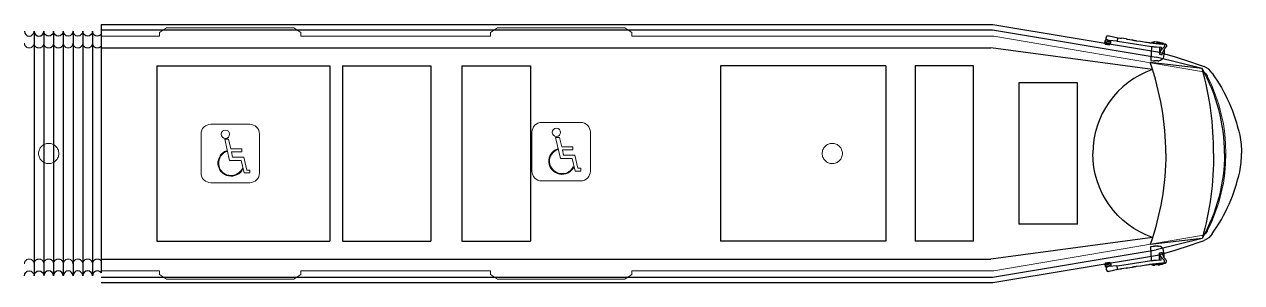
# Model space of a CAD drawing. Header units: metres. Extents: x -32.6 to 4.2, y -1.3 to 1.3.
# Drawn here: x -8.3 to 4.21, y -1.32 to 1.33 of the extents above; entities that cross this region are included whole.
import ezdxf

# ---------------------------------------------------------------- set-up
doc = ezdxf.new("R2010")
doc.units = ezdxf.units.M
doc.header["$MEASUREMENT"] = 0
doc.linetypes.add('DGN Style 2', pattern=[302.744489, 181.646694, -121.097796])

msp = doc.modelspace()

# ---------------------------------------------------------------- linework, layer by layer
for p, q in [((-8.2, 1.255), (-8.2, -1.255)), ((-8.1, 1.255), (-8.1, -1.255)), ((-8, 1.255), (-8, -1.255)), ((-7.9, 1.255), (-7.9, -1.255)), ((-7.8, 1.255), (-7.8, -1.255)), ((-7.7, 1.255), (-7.7, -1.255)), ((-7.6, 1.255), (-7.6, -1.255)), ((-7.51, 1.325), (-7.51, -1.225)), ((2.8, 1.141), (2.801, 1.146)), ((2.8, 1.141), (2.804, 1.133)), ((2.8, 1.141), (2.801, 1.141)), ((2.801, 1.141), (2.805, 1.155)), ((2.801, 1.141), (2.802, 1.146)), ((2.801, 1.146), (2.802, 1.146)), ((2.801, 1.141), (2.859, 1.132)), ((2.802, 1.146), (2.805, 1.16)), ((2.803, 1.123), (2.804, 1.133)), ((2.805, 1.16), (2.809, 1.159)), ((2.805, 1.155), (2.805, 1.16)), ((2.805, 1.155), (2.86, 1.146)), ((2.808, 1.156), (2.809, 1.159)), ((2.808, 1.156), (2.857, 1.148)), ((2.809, 1.159), (2.813, 1.18)), ((2.845, 1.159), (2.834, 1.16)), ((2.839, 1.209), (2.843, 1.208)), ((2.843, 1.208), (2.932, 1.188)), ((2.924, 1.151), (2.845, 1.159)), ((2.853, 1.125), (2.86, 1.132)), ((2.857, 1.152), (2.858, 1.158)), ((2.857, 1.148), (2.857, 1.152)), ((2.857, 1.152), (2.861, 1.151)), ((2.859, 1.132), (2.86, 1.146)), ((2.859, 1.132), (2.86, 1.137)), ((2.859, 1.132), (2.86, 1.132)), ((2.86, 1.146), (2.861, 1.151)), ((2.86, 1.137), (2.861, 1.151)), ((2.86, 1.132), (2.861, 1.137)), ((2.86, 1.137), (2.861, 1.137)), ((2.924, 1.151), (2.926, 1.151)), ((2.926, 1.151), (2.927, 1.152)), ((2.931, 1.182), (2.927, 1.154)), ((2.927, 1.154), (2.927, 1.153)), ((2.927, 1.153), (2.927, 1.152)), ((2.927, 1.152), (2.928, 1.151)), ((2.928, 1.151), (2.929, 1.151)), ((2.929, 1.151), (3.281, 1.099)), ((2.932, 1.183), (2.931, 1.183)), ((2.931, 1.183), (2.931, 1.182)), ((2.932, 1.188), (2.933, 1.187)), ((2.932, 1.183), (2.933, 1.185)), ((2.933, 1.187), (2.933, 1.186)), ((2.933, 1.186), (2.933, 1.185)), ((2.933, 1.185), (2.934, 1.186)), ((2.934, 1.186), (2.935, 1.187)), ((2.935, 1.187), (2.936, 1.187)), ((2.936, 1.187), (2.953, 1.184)), ((2.953, 1.184), (2.971, 1.182)), ((3.019, 1.175), (2.971, 1.182)), ((3.019, 1.175), (3.027, 1.173)), ((3.027, 1.173), (3.036, 1.172)), ((3.036, 1.172), (3.078, 1.165)), ((3.078, 1.165), (3.083, 1.165)), ((3.083, 1.165), (3.087, 1.164)), ((3.087, 1.164), (3.092, 1.163)), ((3.092, 1.163), (3.098, 1.162)), ((3.098, 1.162), (3.103, 1.161)), ((3.103, 1.161), (3.109, 1.16)), ((3.109, 1.16), (3.114, 1.159)), ((3.114, 1.159), (3.119, 1.158)), ((3.119, 1.158), (3.124, 1.157)), ((3.124, 1.157), (3.168, 1.151)), ((3.168, 1.151), (3.186, 1.148)), ((3.186, 1.148), (3.205, 1.145)), ((3.205, 1.145), (3.222, 1.143)), ((3.222, 1.143), (3.235, 1.141)), ((3.235, 1.141), (3.247, 1.139)), ((3.247, 1.139), (3.259, 1.138)), ((3.259, 1.138), (3.263, 1.137)), ((3.263, 1.137), (3.27, 1.136)), ((3.27, 1.136), (3.272, 1.136)), ((3.272, 1.136), (3.281, 1.134)), ((3.281, 1.134), (3.283, 1.134)), ((3.284, 1.144), (3.283, 1.134)), ((3.283, 1.134), (3.292, 1.133)), ((3.284, 1.144), (3.297, 1.145)), ((3.292, 1.133), (3.301, 1.132)), ((3.292, 1.133), (3.292, 1.133)), ((3.297, 1.145), (3.309, 1.145)), ((3.301, 1.132), (3.304, 1.131)), ((3.304, 1.131), (3.31, 1.131)), ((3.313, 1.145), (3.309, 1.145)), ((3.31, 1.131), (3.324, 1.129)), ((3.313, 1.145), (3.314, 1.145)), ((3.326, 1.144), (3.314, 1.145)), ((3.324, 1.129), (3.341, 1.128)), ((3.326, 1.144), (3.329, 1.144)), ((3.331, 1.144), (3.329, 1.144)), ((3.331, 1.144), (3.332, 1.144)), ((3.336, 1.144), (3.332, 1.144)), ((3.336, 1.144), (3.336, 1.144)), ((3.347, 1.143), (3.336, 1.144)), ((3.339, 1.138), (3.343, 1.139)), ((3.339, 1.138), (3.339, 1.137)), ((3.339, 1.138), (3.344, 1.136)), ((3.339, 1.137), (3.34, 1.136)), ((3.34, 1.136), (3.343, 1.134)), ((3.341, 1.128), (3.356, 1.126)), ((3.343, 1.139), (3.348, 1.139)), ((3.343, 1.134), (3.345, 1.132)), ((3.344, 1.136), (3.349, 1.134)), ((3.345, 1.132), (3.345, 1.131)), ((3.345, 1.131), (3.346, 1.131)), ((3.346, 1.131), (3.347, 1.129)), ((3.347, 1.143), (3.348, 1.143)), ((3.347, 1.129), (3.349, 1.127)), ((3.348, 1.143), (3.361, 1.141)), ((3.348, 1.139), (3.352, 1.139)), ((3.349, 1.134), (3.353, 1.132)), ((3.349, 1.127), (3.349, 1.127)), ((3.352, 1.139), (3.359, 1.138)), ((3.353, 1.132), (3.358, 1.131)), ((3.353, 1.132), (3.353, 1.132)), ((3.356, 1.126), (3.371, 1.125)), ((3.358, 1.131), (3.363, 1.13)), ((3.358, 1.131), (3.358, 1.131)), ((3.359, 1.138), (3.366, 1.137)), ((3.361, 1.141), (3.369, 1.139)), ((3.363, 1.13), (3.366, 1.129)), ((3.363, 1.13), (3.365, 1.129)), ((3.365, 1.129), (3.366, 1.129)), ((3.366, 1.137), (3.373, 1.136)), ((3.366, 1.129), (3.369, 1.129)), ((3.366, 1.129), (3.367, 1.128)), ((3.367, 1.128), (3.368, 1.128)), ((3.368, 1.128), (3.369, 1.127)), ((3.369, 1.139), (3.393, 1.134)), ((3.369, 1.129), (3.374, 1.128)), ((3.369, 1.127), (3.37, 1.126)), ((3.37, 1.126), (3.371, 1.125)), ((3.373, 1.136), (3.376, 1.134)), ((3.374, 1.128), (3.375, 1.128)), ((3.375, 1.128), (3.38, 1.127)), ((3.376, 1.134), (3.377, 1.134)), ((3.377, 1.134), (3.38, 1.132)), ((3.38, 1.132), (3.383, 1.131)), ((3.38, 1.132), (3.38, 1.132)), ((3.38, 1.127), (3.381, 1.127)), ((3.381, 1.127), (3.385, 1.127)), ((3.383, 1.131), (3.385, 1.13)), ((3.385, 1.13), (3.386, 1.129)), ((3.385, 1.127), (3.386, 1.127)), ((3.386, 1.129), (3.388, 1.129)), ((3.386, 1.127), (3.389, 1.127)), ((3.388, 1.129), (3.391, 1.128)), ((3.389, 1.127), (3.39, 1.127)), ((3.39, 1.127), (3.393, 1.127)), ((3.391, 1.128), (3.393, 1.128)), ((3.393, 1.128), (3.395, 1.127)), ((3.393, 1.127), (3.395, 1.127)), ((3.395, 1.127), (3.397, 1.127)), ((3.395, 1.127), (3.396, 1.126)), ((3.396, 1.126), (3.397, 1.126)), ((3.397, 1.127), (3.402, 1.126)), ((3.397, 1.126), (3.399, 1.125)), ((3.402, 1.126), (3.407, 1.126)), ((3.407, 1.126), (3.409, 1.126)), ((3.409, 1.126), (3.414, 1.126)), ((3.414, 1.126), (3.416, 1.125)), ((3.289, 0.862), (1.63, 1.085)), ((2.803, 1.123), (2.853, 1.115)), ((2.853, 1.115), (2.853, 1.125)), ((3.281, 1.099), (3.271, 0.956)), ((3.281, 1.099), (3.293, 1.098)), ((3.293, 1.098), (3.298, 1.097)), ((3.298, 1.097), (3.303, 1.096)), ((3.303, 1.096), (3.308, 1.096)), ((3.308, 1.096), (3.313, 1.095)), ((3.313, 1.095), (3.317, 1.094)), ((3.317, 1.094), (3.321, 1.094)), ((3.321, 1.094), (3.324, 1.094)), ((3.324, 1.094), (3.327, 1.093)), ((3.327, 1.093), (3.33, 1.093)), ((3.33, 1.093), (3.332, 1.093)), ((3.332, 1.093), (3.382, 1.09)), ((3.361, 1.091), (3.361, 1.09)), ((3.361, 1.09), (3.361, 1.088)), ((3.361, 1.088), (3.362, 1.084)), ((3.362, 1.057), (3.361, 1.053)), ((3.361, 1.053), (3.361, 1.049)), ((3.361, 1.049), (3.361, 1.048)), ((3.361, 1.048), (3.361, 1.046)), ((3.361, 1.048), (3.362, 1.048)), ((3.361, 1.046), (3.361, 1.045)), ((3.361, 1.045), (3.361, 1.044)), ((3.361, 1.044), (3.361, 1.019)), ((3.362, 1.022), (3.361, 1.019)), ((3.361, 1.019), (3.376, 1.017)), ((3.362, 1.084), (3.362, 1.081)), ((3.362, 1.081), (3.362, 1.071)), ((3.362, 1.071), (3.362, 1.066)), ((3.362, 1.066), (3.362, 1.065)), ((3.362, 1.065), (3.362, 1.059)), ((3.362, 1.059), (3.362, 1.057)), ((3.362, 1.048), (3.363, 1.048)), ((3.363, 1.026), (3.362, 1.025)), ((3.362, 1.025), (3.362, 1.022)), ((3.363, 1.048), (3.365, 1.049)), ((3.364, 1.031), (3.363, 1.026)), ((3.365, 1.049), (3.368, 1.05)), ((3.367, 1.037), (3.365, 1.032)), ((3.37, 1.043), (3.367, 1.038)), ((3.368, 1.05), (3.371, 1.05)), ((3.373, 1.049), (3.37, 1.043)), ((3.371, 1.125), (3.384, 1.124)), ((3.375, 1.059), (3.371, 1.05)), ((3.371, 1.05), (3.373, 1.049)), ((3.377, 1.057), (3.373, 1.049)), ((3.379, 1.067), (3.375, 1.061)), ((3.375, 1.061), (3.375, 1.059)), ((3.376, 1.017), (3.39, 1.017)), ((3.382, 1.065), (3.377, 1.057)), ((3.38, 1.071), (3.379, 1.067)), ((3.38, 1.09), (3.38, 1.087)), ((3.38, 1.087), (3.38, 1.085)), ((3.38, 1.085), (3.38, 1.083)), ((3.38, 1.083), (3.38, 1.081)), ((3.38, 1.081), (3.38, 1.071)), ((3.388, 1.072), (3.382, 1.065)), ((3.384, 1.124), (3.389, 1.123)), ((3.388, 1.072), (3.394, 1.079)), ((3.389, 1.123), (3.393, 1.123)), ((3.391, 1.024), (3.39, 1.017)), ((3.392, 1.03), (3.391, 1.024)), ((3.394, 1.036), (3.393, 1.03)), ((3.394, 1.079), (3.395, 1.08)), ((3.396, 1.042), (3.394, 1.036)), ((3.395, 1.08), (3.398, 1.083)), ((3.398, 1.047), (3.396, 1.042)), ((3.398, 1.083), (3.399, 1.084)), ((3.398, 1.083), (3.398, 1.083)), ((3.402, 1.056), (3.398, 1.047)), ((3.399, 1.125), (3.401, 1.125)), ((3.399, 1.084), (3.402, 1.087)), ((3.401, 1.125), (3.401, 1.125)), ((3.401, 1.125), (3.405, 1.123)), ((3.402, 1.087), (3.403, 1.087)), ((3.406, 1.063), (3.402, 1.056)), ((3.403, 1.087), (3.404, 1.089)), ((3.408, 1.041), (3.403, 0.995)), ((3.404, 1.089), (3.406, 1.09)), ((3.405, 1.123), (3.405, 1.123)), ((3.405, 1.123), (3.409, 1.12)), ((3.406, 1.09), (3.407, 1.091)), ((3.407, 1.065), (3.406, 1.063)), ((3.407, 1.091), (3.409, 1.094)), ((3.41, 1.07), (3.407, 1.065)), ((3.41, 1.07), (3.408, 1.041)), ((3.409, 1.12), (3.409, 1.119)), ((3.409, 1.119), (3.411, 1.116)), ((3.41, 1.095), (3.409, 1.094)), ((3.411, 1.097), (3.41, 1.095)), ((3.411, 1.072), (3.41, 1.07)), ((3.411, 1.116), (3.411, 1.115)), ((3.411, 1.115), (3.412, 1.114)), ((3.412, 1.099), (3.411, 1.097)), ((3.416, 1.077), (3.411, 1.072)), ((3.412, 1.114), (3.413, 1.111)), ((3.413, 1.101), (3.412, 1.099)), ((3.413, 1.111), (3.413, 1.11)), ((3.413, 1.11), (3.413, 1.11)), ((3.413, 1.11), (3.413, 1.105)), ((3.413, 1.105), (3.413, 1.101)), ((3.416, 1.125), (3.418, 1.125)), ((3.417, 1.079), (3.416, 1.077)), ((3.417, 1.078), (3.419, 1.081)), ((3.418, 1.125), (3.422, 1.124)), ((3.419, 1.081), (3.421, 1.083)), ((3.421, 1.083), (3.423, 1.086)), ((3.422, 1.124), (3.423, 1.123)), ((3.423, 1.123), (3.425, 1.122)), ((3.423, 1.086), (3.425, 1.088)), ((3.423, 1.086), (3.423, 1.086)), ((3.425, 1.122), (3.428, 1.12)), ((3.426, 1.089), (3.425, 1.088)), ((3.428, 1.091), (3.426, 1.089)), ((3.428, 1.12), (3.428, 1.119)), ((3.428, 1.119), (3.429, 1.118)), ((3.429, 1.094), (3.428, 1.091)), ((3.429, 1.118), (3.43, 1.117)), ((3.43, 1.094), (3.429, 1.094)), ((3.43, 1.117), (3.431, 1.114)), ((3.432, 1.099), (3.43, 1.094)), ((3.431, 1.114), (3.432, 1.111)), ((3.431, 1.114), (3.431, 1.114)), ((3.432, 1.111), (3.432, 1.109)), ((3.432, 1.109), (3.432, 1.108)), ((3.432, 1.108), (3.433, 1.107)), ((3.433, 1.103), (3.432, 1.099)), ((3.433, 1.107), (3.433, 1.103)), ((-6.94, 0.9), (-6.94, -0.9)), ((-6.94, 0.9), (-5.16, 0.9)), ((-5.16, 0.9), (-5.16, -0.9)), ((-5.031, 0.9), (-5.031, -0.9)), ((-5.031, 0.9), (-4.125, 0.9)), ((-4.125, 0.9), (-4.125, -0.9)), ((-3.804, 0.9), (-3.804, -0.9)), ((-3.804, 0.9), (-3.099, 0.9)), ((-3.099, 0.9), (-3.099, -0.9)), ((0.551, 0.9), (-1.149, 0.9)), ((-1.149, 0.9), (-1.149, -0.9)), ((0.551, 0.9), (0.551, -0.9)), ((0.851, 0.9), (0.851, -0.9)), ((1.451, 0.9), (0.851, 0.9)), ((1.451, -0.9), (1.451, 0.9)), ((3.799, 0.872), (3.265, 0.933)), ((3.271, 0.956), (3.297, 0.952)), ((3.297, 0.952), (3.304, 0.951)), ((3.304, 0.951), (3.309, 0.951)), ((3.343, 0.95), (3.309, 0.951)), ((3.316, 0.95), (3.316, 0.95)), ((3.799, 0.872), (3.327, 0.988)), ((3.343, 0.95), (3.348, 0.95)), ((3.348, 0.95), (3.356, 0.95)), ((3.354, 0.95), (3.357, 0.951)), ((1.918, 0.725), (1.918, -0.725)), ((2.518, 0.725), (1.918, 0.725)), ((2.518, -0.725), (2.518, 0.725)), ((2.518, -0.725), (1.918, -0.725)), ((3.289, -0.862), (1.63, -1.085)), ((3.799, -0.872), (3.265, -0.933)), ((3.799, -0.872), (3.327, -0.988)), ((-6.94, -0.9), (-5.16, -0.9)), ((-5.031, -0.9), (-4.125, -0.9)), ((-3.804, -0.9), (-3.099, -0.9)), ((0.551, -0.9), (-1.149, -0.9)), ((1.451, -0.9), (0.851, -0.9)), ((3.271, -0.956), (3.297, -0.952)), ((3.281, -1.099), (3.271, -0.956)), ((3.297, -0.952), (3.304, -0.951)), ((3.304, -0.951), (3.309, -0.951)), ((3.343, -0.95), (3.309, -0.951)), ((3.316, -0.95), (3.316, -0.95)), ((3.343, -0.95), (3.348, -0.95)), ((3.348, -0.95), (3.356, -0.95)), ((3.354, -0.95), (3.357, -0.951)), ((3.408, -1.041), (3.403, -0.995)), ((2.803, -1.123), (2.853, -1.115)), ((2.803, -1.123), (2.804, -1.133)), ((2.853, -1.115), (2.853, -1.125)), ((2.853, -1.125), (2.86, -1.132)), ((2.929, -1.151), (3.281, -1.099)), ((3.281, -1.099), (3.293, -1.098)), ((3.293, -1.098), (3.298, -1.097)), ((3.298, -1.097), (3.303, -1.096)), ((3.303, -1.096), (3.308, -1.096)), ((3.308, -1.096), (3.313, -1.095)), ((3.313, -1.095), (3.317, -1.094)), ((3.317, -1.094), (3.321, -1.094)), ((3.321, -1.094), (3.324, -1.094)), ((3.324, -1.094), (3.327, -1.093)), ((3.327, -1.093), (3.33, -1.093)), ((3.33, -1.093), (3.332, -1.093)), ((3.332, -1.093), (3.382, -1.09)), ((3.356, -1.126), (3.371, -1.125)), ((3.361, -1.019), (3.376, -1.017)), ((3.362, -1.022), (3.361, -1.019)), ((3.361, -1.044), (3.361, -1.019)), ((3.361, -1.045), (3.361, -1.044)), ((3.361, -1.046), (3.361, -1.045)), ((3.361, -1.048), (3.361, -1.046)), ((3.361, -1.049), (3.361, -1.048)), ((3.361, -1.048), (3.362, -1.048)), ((3.361, -1.053), (3.361, -1.049)), ((3.362, -1.057), (3.361, -1.053)), ((3.361, -1.088), (3.362, -1.084)), ((3.361, -1.09), (3.361, -1.088)), ((3.361, -1.091), (3.361, -1.09)), ((3.362, -1.025), (3.362, -1.022)), ((3.363, -1.026), (3.362, -1.025)), ((3.362, -1.048), (3.363, -1.048)), ((3.362, -1.059), (3.362, -1.057)), ((3.362, -1.065), (3.362, -1.059)), ((3.362, -1.066), (3.362, -1.065)), ((3.362, -1.071), (3.362, -1.066)), ((3.362, -1.081), (3.362, -1.071)), ((3.362, -1.084), (3.362, -1.081)), ((3.364, -1.031), (3.363, -1.026)), ((3.363, -1.048), (3.365, -1.049)), ((3.367, -1.037), (3.365, -1.032)), ((3.365, -1.049), (3.368, -1.05)), ((3.37, -1.043), (3.367, -1.038)), ((3.368, -1.05), (3.371, -1.05)), ((3.373, -1.049), (3.37, -1.043)), ((3.37, -1.126), (3.371, -1.125)), ((3.371, -1.05), (3.373, -1.049)), ((3.375, -1.059), (3.371, -1.05)), ((3.371, -1.125), (3.384, -1.124)), ((3.377, -1.057), (3.373, -1.049)), ((3.375, -1.061), (3.375, -1.059)), ((3.379, -1.067), (3.375, -1.061)), ((3.376, -1.017), (3.39, -1.017)), ((3.382, -1.065), (3.377, -1.057)), ((3.38, -1.071), (3.379, -1.067)), ((3.38, -1.081), (3.38, -1.071)), ((3.38, -1.083), (3.38, -1.081)), ((3.38, -1.085), (3.38, -1.083)), ((3.38, -1.087), (3.38, -1.085)), ((3.38, -1.09), (3.38, -1.087)), ((3.388, -1.072), (3.382, -1.065)), ((3.384, -1.124), (3.389, -1.123)), ((3.388, -1.072), (3.394, -1.079)), ((3.389, -1.123), (3.393, -1.123)), ((3.391, -1.024), (3.39, -1.017)), ((3.392, -1.03), (3.391, -1.024)), ((3.394, -1.036), (3.393, -1.03)), ((3.396, -1.042), (3.394, -1.036)), ((3.394, -1.079), (3.395, -1.08)), ((3.395, -1.08), (3.398, -1.083)), ((3.398, -1.047), (3.396, -1.042)), ((3.397, -1.126), (3.399, -1.125)), ((3.402, -1.056), (3.398, -1.047)), ((3.398, -1.083), (3.399, -1.084)), ((3.398, -1.083), (3.398, -1.083)), ((3.399, -1.084), (3.402, -1.087)), ((3.399, -1.125), (3.401, -1.125)), ((3.401, -1.125), (3.405, -1.123)), ((3.401, -1.125), (3.401, -1.125)), ((3.406, -1.063), (3.402, -1.056)), ((3.402, -1.087), (3.403, -1.087)), ((3.403, -1.087), (3.404, -1.089)), ((3.404, -1.089), (3.406, -1.09)), ((3.405, -1.123), (3.409, -1.12)), ((3.405, -1.123), (3.405, -1.123)), ((3.407, -1.065), (3.406, -1.063)), ((3.406, -1.09), (3.407, -1.091)), ((3.41, -1.07), (3.407, -1.065)), ((3.407, -1.091), (3.409, -1.094)), ((3.41, -1.07), (3.408, -1.041)), ((3.41, -1.095), (3.409, -1.094)), ((3.409, -1.119), (3.411, -1.116)), ((3.409, -1.12), (3.409, -1.119)), ((3.411, -1.072), (3.41, -1.07)), ((3.411, -1.097), (3.41, -1.095)), ((3.416, -1.077), (3.411, -1.072)), ((3.412, -1.099), (3.411, -1.097)), ((3.411, -1.115), (3.412, -1.114)), ((3.411, -1.116), (3.411, -1.115)), ((3.413, -1.101), (3.412, -1.099)), ((3.412, -1.114), (3.413, -1.111)), ((3.413, -1.105), (3.413, -1.101)), ((3.413, -1.11), (3.413, -1.105)), ((3.413, -1.11), (3.413, -1.11)), ((3.413, -1.111), (3.413, -1.11)), ((3.414, -1.126), (3.416, -1.125)), ((3.417, -1.079), (3.416, -1.077)), ((3.416, -1.125), (3.418, -1.125)), ((3.417, -1.078), (3.419, -1.081)), ((3.418, -1.125), (3.422, -1.124)), ((3.419, -1.081), (3.421, -1.083)), ((3.421, -1.083), (3.423, -1.086)), ((3.422, -1.124), (3.423, -1.123)), ((3.423, -1.086), (3.425, -1.088)), ((3.423, -1.086), (3.423, -1.086)), ((3.423, -1.123), (3.425, -1.122)), ((3.426, -1.089), (3.425, -1.088)), ((3.425, -1.122), (3.428, -1.12)), ((3.428, -1.091), (3.426, -1.089)), ((3.429, -1.094), (3.428, -1.091)), ((3.428, -1.119), (3.429, -1.118)), ((3.428, -1.12), (3.428, -1.119)), ((3.43, -1.094), (3.429, -1.094)), ((3.429, -1.118), (3.43, -1.117)), ((3.432, -1.099), (3.43, -1.094)), ((3.43, -1.117), (3.431, -1.114)), ((3.431, -1.114), (3.432, -1.111)), ((3.431, -1.114), (3.431, -1.114)), ((3.433, -1.103), (3.432, -1.099)), ((3.432, -1.108), (3.433, -1.107)), ((3.432, -1.109), (3.432, -1.108)), ((3.432, -1.111), (3.432, -1.109)), ((3.433, -1.107), (3.433, -1.103)), ((2.8, -1.141), (2.804, -1.133)), ((2.8, -1.141), (2.801, -1.146)), ((2.8, -1.141), (2.801, -1.141)), ((2.801, -1.141), (2.859, -1.132)), ((2.801, -1.141), (2.802, -1.146)), ((2.801, -1.141), (2.805, -1.155)), ((2.801, -1.146), (2.802, -1.146)), ((2.802, -1.146), (2.805, -1.16)), ((2.805, -1.155), (2.86, -1.146)), ((2.805, -1.155), (2.805, -1.16)), ((2.805, -1.16), (2.809, -1.159)), ((2.808, -1.156), (2.857, -1.148)), ((2.808, -1.156), (2.809, -1.159)), ((2.809, -1.159), (2.813, -1.18)), ((2.845, -1.159), (2.834, -1.16)), ((2.839, -1.209), (2.843, -1.208)), ((2.843, -1.208), (2.932, -1.188)), ((2.924, -1.151), (2.845, -1.159)), ((2.857, -1.148), (2.857, -1.152)), ((2.857, -1.152), (2.861, -1.151)), ((2.857, -1.152), (2.858, -1.158)), ((2.859, -1.132), (2.86, -1.146)), ((2.859, -1.132), (2.86, -1.137)), ((2.859, -1.132), (2.86, -1.132)), ((2.86, -1.132), (2.861, -1.137)), ((2.86, -1.137), (2.861, -1.151)), ((2.86, -1.137), (2.861, -1.137)), ((2.86, -1.146), (2.861, -1.151)), ((2.924, -1.151), (2.926, -1.151)), ((2.926, -1.151), (2.927, -1.152)), ((2.927, -1.152), (2.928, -1.151)), ((2.927, -1.153), (2.927, -1.152)), ((2.927, -1.154), (2.927, -1.153)), ((2.931, -1.182), (2.927, -1.154)), ((2.928, -1.151), (2.929, -1.151)), ((2.931, -1.183), (2.931, -1.182)), ((2.932, -1.183), (2.931, -1.183)), ((2.932, -1.183), (2.933, -1.185)), ((2.932, -1.188), (2.933, -1.187)), ((2.933, -1.186), (2.933, -1.185)), ((2.933, -1.185), (2.934, -1.186)), ((2.933, -1.187), (2.933, -1.186)), ((2.934, -1.186), (2.935, -1.187)), ((2.935, -1.187), (2.936, -1.187)), ((2.936, -1.187), (2.953, -1.184)), ((2.953, -1.184), (2.971, -1.182)), ((3.019, -1.175), (2.971, -1.182)), ((3.019, -1.175), (3.027, -1.173)), ((3.027, -1.173), (3.036, -1.172)), ((3.036, -1.172), (3.078, -1.165)), ((3.078, -1.165), (3.083, -1.165)), ((3.083, -1.165), (3.087, -1.164)), ((3.087, -1.164), (3.092, -1.163)), ((3.092, -1.163), (3.098, -1.162)), ((3.098, -1.162), (3.103, -1.161)), ((3.103, -1.161), (3.109, -1.16)), ((3.109, -1.16), (3.114, -1.159)), ((3.114, -1.159), (3.119, -1.158)), ((3.119, -1.158), (3.124, -1.157)), ((3.124, -1.157), (3.168, -1.151)), ((3.168, -1.151), (3.186, -1.148)), ((3.186, -1.148), (3.205, -1.145)), ((3.205, -1.145), (3.222, -1.143)), ((3.222, -1.143), (3.235, -1.141)), ((3.235, -1.141), (3.247, -1.139)), ((3.247, -1.139), (3.259, -1.138)), ((3.259, -1.138), (3.263, -1.137)), ((3.263, -1.137), (3.27, -1.136)), ((3.27, -1.136), (3.272, -1.136)), ((3.272, -1.136), (3.281, -1.134)), ((3.281, -1.134), (3.283, -1.134)), ((3.283, -1.134), (3.292, -1.133)), ((3.284, -1.144), (3.283, -1.134)), ((3.284, -1.144), (3.297, -1.145)), ((3.292, -1.133), (3.301, -1.132)), ((3.292, -1.133), (3.292, -1.133)), ((3.297, -1.145), (3.309, -1.145)), ((3.301, -1.132), (3.304, -1.131)), ((3.304, -1.131), (3.31, -1.131)), ((3.313, -1.145), (3.309, -1.145)), ((3.31, -1.131), (3.324, -1.129)), ((3.313, -1.145), (3.314, -1.145)), ((3.326, -1.144), (3.314, -1.145)), ((3.324, -1.129), (3.341, -1.128)), ((3.326, -1.144), (3.329, -1.144)), ((3.331, -1.144), (3.329, -1.144)), ((3.331, -1.144), (3.332, -1.144)), ((3.336, -1.144), (3.332, -1.144)), ((3.347, -1.143), (3.336, -1.144)), ((3.336, -1.144), (3.336, -1.144)), ((3.339, -1.137), (3.34, -1.136)), ((3.339, -1.138), (3.344, -1.136)), ((3.339, -1.138), (3.339, -1.137)), ((3.339, -1.138), (3.343, -1.139)), ((3.34, -1.136), (3.343, -1.134)), ((3.341, -1.128), (3.356, -1.126)), ((3.343, -1.134), (3.345, -1.132)), ((3.343, -1.139), (3.348, -1.139)), ((3.344, -1.136), (3.349, -1.134)), ((3.345, -1.132), (3.345, -1.131)), ((3.345, -1.131), (3.346, -1.131)), ((3.346, -1.131), (3.347, -1.129)), ((3.347, -1.129), (3.349, -1.127)), ((3.347, -1.143), (3.348, -1.143)), ((3.348, -1.139), (3.352, -1.139)), ((3.348, -1.143), (3.361, -1.141)), ((3.349, -1.127), (3.349, -1.127)), ((3.349, -1.134), (3.353, -1.132)), ((3.352, -1.139), (3.359, -1.138)), ((3.353, -1.132), (3.358, -1.131)), ((3.353, -1.132), (3.353, -1.132)), ((3.358, -1.131), (3.363, -1.13)), ((3.358, -1.131), (3.358, -1.131)), ((3.359, -1.138), (3.366, -1.137)), ((3.361, -1.141), (3.369, -1.139)), ((3.363, -1.13), (3.366, -1.129)), ((3.363, -1.13), (3.365, -1.129)), ((3.365, -1.129), (3.366, -1.129)), ((3.366, -1.129), (3.367, -1.128)), ((3.366, -1.129), (3.369, -1.129)), ((3.366, -1.137), (3.373, -1.136)), ((3.367, -1.128), (3.368, -1.128)), ((3.368, -1.128), (3.369, -1.127)), ((3.369, -1.127), (3.37, -1.126)), ((3.369, -1.129), (3.374, -1.128)), ((3.369, -1.139), (3.393, -1.134)), ((3.373, -1.136), (3.376, -1.134)), ((3.374, -1.128), (3.375, -1.128)), ((3.375, -1.128), (3.38, -1.127)), ((3.376, -1.134), (3.377, -1.134)), ((3.377, -1.134), (3.38, -1.132)), ((3.38, -1.127), (3.381, -1.127)), ((3.38, -1.132), (3.383, -1.131)), ((3.38, -1.132), (3.38, -1.132)), ((3.381, -1.127), (3.385, -1.127)), ((3.383, -1.131), (3.385, -1.13)), ((3.385, -1.127), (3.386, -1.127)), ((3.385, -1.13), (3.386, -1.129)), ((3.386, -1.127), (3.389, -1.127)), ((3.386, -1.129), (3.388, -1.129)), ((3.388, -1.129), (3.391, -1.128)), ((3.389, -1.127), (3.39, -1.127)), ((3.39, -1.127), (3.393, -1.127)), ((3.391, -1.128), (3.393, -1.128)), ((3.393, -1.128), (3.395, -1.127)), ((3.393, -1.127), (3.395, -1.127)), ((3.395, -1.127), (3.396, -1.126)), ((3.395, -1.127), (3.397, -1.127)), ((3.396, -1.126), (3.397, -1.126)), ((3.397, -1.127), (3.402, -1.126)), ((3.402, -1.126), (3.407, -1.126)), ((3.407, -1.126), (3.409, -1.126)), ((3.409, -1.126), (3.414, -1.126))]:
    msp.add_line(p, q)
at = {"color": 1, "linetype": 'DGN Style 2', "lineweight": 0}
for p, q in [((1.659, 1.203), (3.793, 0.843)), ((1.659, -1.203), (3.793, -0.843))]:
    msp.add_line(p, q, dxfattribs=at)
at = {"flags": 128}
for points in [[(-7.51, 1.325), (1.65, 1.325), (3.34, 1.044), (3.511, 0.995), (3.583, 0.973), (3.617, 0.962), (3.822, 0.893)], [(-7.51, 1.268), (1.645, 1.268), (3.327, 0.988)], [(-7.51, 1.085), (1.63, 1.085)], [(-7.51, -1.325), (1.65, -1.325), (3.34, -1.044), (3.511, -0.995), (3.583, -0.973), (3.617, -0.962), (3.822, -0.893)], [(-7.51, -1.268), (1.645, -1.268), (3.327, -0.988)], [(-7.51, -1.085), (1.63, -1.085)]]:
    msp.add_lwpolyline(points, dxfattribs=at)
at = {"color": 1, "linetype": 'DGN Style 2', "lineweight": 0, "flags": 128}
for points in [[(-5.46, 1.203), (-5.46, 1.203), (-5.46, 1.24), (-5.532, 1.29), (-6.185, 1.29), (-6.838, 1.29), (-6.91, 1.24), (-6.91, 1.203)], [(-2.06, 1.203), (-2.06, 1.24), (-2.132, 1.29), (-3.438, 1.29), (-3.51, 1.24), (-3.51, 1.203)], [(-6.91, 1.203), (-7.51, 1.203)], [(-3.51, 1.203), (-5.46, 1.203)], [(1.659, 1.203), (-2.06, 1.203)], [(-6.91, -1.203), (-7.51, -1.203)], [(-5.46, -1.203), (-5.46, -1.203), (-5.46, -1.24), (-5.532, -1.29), (-6.185, -1.29), (-6.838, -1.29), (-6.91, -1.24), (-6.91, -1.203)], [(-3.51, -1.203), (-5.46, -1.203)], [(-2.06, -1.203), (-2.06, -1.24), (-2.132, -1.29), (-3.438, -1.29), (-3.51, -1.24), (-3.51, -1.203)], [(1.659, -1.203), (-2.06, -1.203)]]:
    msp.add_lwpolyline(points, dxfattribs=at)
at = {"lineweight": 0, "flags": 128}
for points in [[(-6.385, -0.3), (-5.985, -0.3, 0.414214), (-5.885, -0.2), (-5.885, 0.2, 0.414214), (-5.985, 0.3), (-6.385, 0.3, 0.414214), (-6.485, 0.2), (-6.485, -0.2, 0.414214)], [(-2.985, -0.281), (-2.585, -0.281, 0.414214), (-2.485, -0.181), (-2.485, 0.219, 0.414214), (-2.585, 0.319), (-2.985, 0.319, 0.414214), (-3.085, 0.219), (-3.085, -0.181, 0.414214)], [(-6.22, 0.022, 1.475763), (-6.062, -0.155), (-6.055, -0.158, -1.481336), (-6.222, 0.029)], [(-2.82, 0.041, 1.475763), (-2.662, -0.136), (-2.655, -0.139, -1.481336), (-2.822, 0.048)]]:
    msp.add_lwpolyline(points, format="xyb", close=True, dxfattribs=at)
for points in [[(-6.203, 0.146), (-6.18, 0.048), (-6.066, 0.048), (-6.066, 0.018), (-6.173, 0.018), (-6.161, -0.036), (-6.045, -0.036), (-6.014, -0.17), (-5.983, -0.17), (-5.983, -0.2), (-6.042, -0.2), (-6.072, -0.072), (-6.191, -0.072), (-6.242, 0.146)], [(-2.803, 0.165), (-2.78, 0.067), (-2.666, 0.067), (-2.666, 0.037), (-2.773, 0.037), (-2.761, -0.017), (-2.645, -0.017), (-2.614, -0.151), (-2.583, -0.151), (-2.583, -0.181), (-2.642, -0.181), (-2.672, -0.053), (-2.791, -0.053), (-2.842, 0.165)]]:
    msp.add_lwpolyline(points, close=True, dxfattribs=at)
at = {"lineweight": 0}
for centre in [(-2.834, 0.217), (-6.234, 0.198)]:
    msp.add_circle(centre, 0.0428, dxfattribs=at)
at = {"color": 1, "linetype": 'DGN Style 2', "lineweight": 0}
for centre in [(-8.05, 0), (0, 0)]:
    msp.add_circle(centre, 0.104, dxfattribs=at)
for centre, radius, start, end in [((-8.25, 1.255), 0.05, 180, 360), ((-8.15, 1.255), 0.05, 180, 360), ((0.627, -0.002), 2.799, 0.0326, 19.5019), ((3.742, 0.717), 0.193, 33.4269, 65.5661), ((3.594, -0.004), 0.918, 109.3792, 179.7388), ((2.276, 0.004), 1.753, 359.8814, 29.7035), ((0.74, 0.016), 3.177, 359.7156, 15.6404), ((3.273, 0.002), 0.932, 348.3354, 359.8508), ((2.471, 0.192), 1.756, 324.6402, 347.5543), ((3.353, -1), 0.05, 6.1397, 87.3087), ((-8.05, -1.255), 0.05, 360, 180), ((-7.95, -1.255), 0.05, 360, 180), ((-7.85, -1.255), 0.05, 360, 180), ((-7.75, -1.255), 0.05, 360, 180), ((-7.65, -1.255), 0.05, 360, 180), ((-7.55, -1.255), 0.05, 36.8696, 180), ((2.837, -1.185), 0.0245, 95.9117, 209.4891), ((2.837, -1.185), 0.0245, 209.4891, 274.6963), ((3.388, -1.11), 0.025, 281.8325, 318.5751)]:
    msp.add_arc(centre, radius, start, end)
at = {"extrusion": (0, 0, -1)}
for centre, radius, start, end in [((8.05, 1.255), 0.05, 180, 360), ((7.95, 1.255), 0.05, 180, 360), ((7.85, 1.255), 0.05, 180, 360), ((7.75, 1.255), 0.05, 180, 360), ((7.65, 1.255), 0.05, 180, 360), ((7.55, 1.255), 0.05, 216.8696, 360), ((-2.837, 1.185), 0.0245, 275.9117, 29.4891), ((-2.837, 1.185), 0.0245, 29.4891, 94.6963), ((-3.388, 1.11), 0.025, 101.8325, 138.5751), ((-3.353, 1), 0.05, 186.1397, 267.3087), ((-2.471, -0.192), 1.756, 144.6402, 167.5543), ((-3.273, -0.002), 0.932, 168.3354, 179.8508), ((-0.627, 0.002), 2.799, 180.0326, 199.5019), ((-0.74, -0.016), 3.177, 179.7156, 195.6404), ((-3.594, 0.004), 0.918, 289.3792, 359.7388), ((-2.276, -0.004), 1.753, 179.8814, 209.7035), ((-3.742, -0.717), 0.193, 213.4269, 245.5661), ((8.25, -1.255), 0.05, 0, 180), ((8.15, -1.255), 0.05, 0, 180)]:
    msp.add_arc(centre, radius, start, end, dxfattribs=at)
at = {"color": 1, "linetype": 'DGN Style 2', "lineweight": 0}
for centre, radius, start, end in [((-8.25, 1.133), 0.05, 180, 360), ((-8.15, 1.133), 0.05, 180, 360), ((3.78, -0.765), 0.08, 279.5619, 341.2356), ((-8.05, -1.133), 0.05, 360, 180), ((-7.95, -1.133), 0.05, 360, 180), ((-7.85, -1.133), 0.05, 360, 180), ((-7.75, -1.133), 0.05, 360, 180), ((-7.65, -1.133), 0.05, 360, 180), ((-7.55, -1.133), 0.05, 36.8696, 180)]:
    msp.add_arc(centre, radius, start, end, dxfattribs=at)
at = {"color": 1, "linetype": 'DGN Style 2', "lineweight": 0, "extrusion": (0, 0, -1)}
for centre, radius, start, end in [((8.05, 1.133), 0.05, 180, 360), ((7.95, 1.133), 0.05, 180, 360), ((7.85, 1.133), 0.05, 180, 360), ((7.75, 1.133), 0.05, 180, 360), ((7.65, 1.133), 0.05, 180, 360), ((7.55, 1.133), 0.05, 216.8696, 360), ((-3.78, 0.765), 0.08, 99.5619, 161.2356), ((-2.296, 0), 1.748, 153.1223, 206.8777), ((8.25, -1.133), 0.05, 360, 180), ((8.15, -1.133), 0.05, 360, 180)]:
    msp.add_arc(centre, radius, start, end, dxfattribs=at)

doc.saveas('drawing.dxf')
